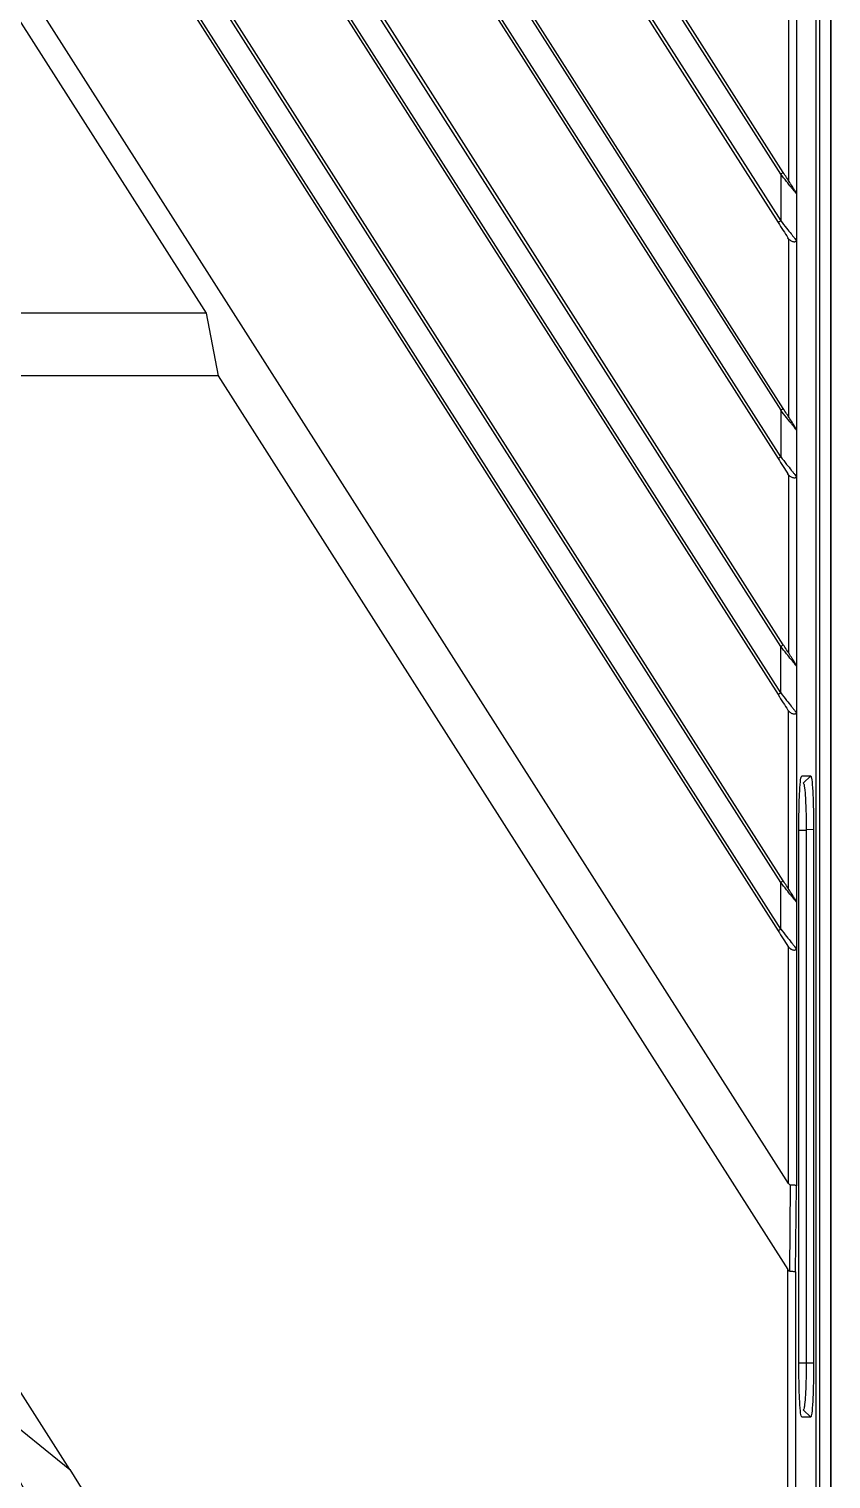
# Model space of a CAD drawing. Header units: millimetres. Extents: x 620 to 19791, y 2539 to 6969.
# Drawn here: x 17575.8 to 17627, y 3883.4 to 3976 of the extents above; entities that cross this region are included whole.
import ezdxf

# ---------------------------------------------------------------- set-up
doc = ezdxf.new("R2010")
doc.units = ezdxf.units.MM

# ---------------------------------------------------------------- blocks, each defined once
blk = doc.blocks.new('tgd')
at = {"color": 7, "linetype": 'Continuous', "lineweight": 25}
for p, q in [((18194.104, 5028.149), (18289.269, 4878.766)), ((18289.269, 4881.744), (18195.998, 5028.15)), ((18289.269, 4863.69), (18185.104, 5027.196)), ((18186.76, 5027.575), (18289.269, 4866.668)), ((18289.437, 4866.776), (18187.815, 5026.29)), ((18194.627, 5026.95), (18289.1, 4878.658)), ((18289.437, 4881.851), (18196.998, 5026.951)), ((18185.778, 5025.765), (18289.1, 4863.583)), ((18289.269, 4851.593), (18179.71, 5023.565)), ((18289.269, 4848.615), (18178.104, 5023.108)), ((18289.437, 4851.7), (18180.346, 5022.939)), ((18178.885, 5021.51), (18289.1, 4848.508)), ((18289.269, 4836.517), (18174.516, 5016.643)), ((18289.269, 4833.54), (18174.171, 5014.206)), ((18289.437, 4836.625), (18175.881, 5014.872)), ((18175.582, 5011.62), (18289.1, 4833.432)), ((18291.528, 4763.247), (18291.528, 5002.465)), ((18291.753, 5002.465), (18291.753, 4763.247)), ((18292.478, 5002.465), (18292.478, 4763.246)), ((18292.478, 4763.247), (18292.478, 5002.465)), ((18289.769, 4817.306), (18198.427, 4960.685)), ((18239.86, 4892.856), (18252.602, 4872.856)), ((18289.769, 4892.692), (18289.769, 4881.33)), ((18290.268, 4892.585), (18290.268, 4880.489)), ((18289.269, 4881.744), (18289.269, 4878.766)), ((18290.268, 4880.489), (18290.268, 4877.51)), ((18289.769, 4877.617), (18289.724, 4877.678)), ((18289.769, 4877.617), (18289.769, 4866.255)), ((18290.268, 4877.51), (18290.268, 4865.414)), ((18252.602, 4872.856), (18195.096, 4872.856)), ((18252.602, 4872.856), (18253.371, 4868.856)), ((18243.909, 4799.026), (18199.423, 4868.856)), ((18253.371, 4868.856), (18199.423, 4868.856)), ((18253.371, 4868.856), (18289.717, 4811.805)), ((18289.269, 4866.668), (18289.269, 4863.69)), ((18290.268, 4865.414), (18290.268, 4862.435)), ((18289.769, 4862.541), (18289.724, 4862.603)), ((18289.769, 4862.541), (18289.769, 4851.179)), ((18290.268, 4862.435), (18290.268, 4850.338)), ((18289.269, 4848.615), (18289.269, 4851.593)), ((18290.268, 4850.338), (18290.268, 4847.359)), ((18289.724, 4847.527), (18289.769, 4847.466)), ((18289.769, 4836.104), (18289.769, 4847.466)), ((18290.268, 4847.359), (18290.268, 4835.263)), ((18290.609, 4843.33), (18291.186, 4843.33)), ((18290.712, 4842.856), (18291.185, 4843.33)), ((18290.427, 4805.856), (18290.427, 4839.887)), ((18291.368, 4839.886), (18290.894, 4839.896)), ((18290.894, 4839.896), (18290.894, 4839.856)), ((18290.894, 4839.856), (18290.894, 4805.856)), ((18291.368, 4839.886), (18291.368, 4805.856)), ((18289.269, 4833.54), (18289.269, 4836.517)), ((18290.268, 4835.263), (18290.268, 4832.284)), ((18289.724, 4832.452), (18289.769, 4832.391)), ((18289.769, 4817.306), (18289.769, 4832.391)), ((18290.268, 4832.284), (18290.268, 4817.148)), ((18289.85, 4811.697), (18289.902, 4817.198)), ((18290.216, 4811.654), (18290.268, 4817.148)), ((18289.717, 4758.807), (18289.717, 4811.805)), ((18290.216, 4811.654), (18290.216, 4758.807)), ((18290.894, 4805.856), (18291.368, 4805.856)), ((18236.529, 4805.026), (18243.909, 4799.026)), ((18291.186, 4802.381), (18290.609, 4802.381)), ((18291.185, 4802.381), (18290.712, 4802.856))]:
    blk.add_line(p, q, dxfattribs=at)
at = {"color": 8, "linetype": 'Continuous', "lineweight": 25}
for p, q in [((18290.442, 4839.856), (18290.894, 4839.856)), ((18290.427, 4805.856), (18290.894, 4805.856))]:
    blk.add_line(p, q, dxfattribs=at)
at = {"color": 7, "linetype": 'Continuous', "lineweight": 25, "flags": 128}
for points in [[(18289.437, 4881.851), (18289.434, 4881.849), (18289.424, 4881.843), (18289.409, 4881.833), (18289.388, 4881.82), (18289.362, 4881.803), (18289.333, 4881.785), (18289.302, 4881.765), (18289.269, 4881.744)], [(18289.269, 4866.668), (18289.301, 4866.689), (18289.333, 4866.709), (18289.362, 4866.728), (18289.388, 4866.744), (18289.409, 4866.758), (18289.424, 4866.767), (18289.434, 4866.774), (18289.437, 4866.776)], [(18289.1, 4863.583), (18289.103, 4863.585), (18289.113, 4863.591), (18289.128, 4863.601), (18289.149, 4863.614), (18289.175, 4863.631), (18289.204, 4863.649), (18289.236, 4863.669), (18289.269, 4863.69)], [(18289.269, 4851.593), (18289.301, 4851.614), (18289.333, 4851.634), (18289.362, 4851.653), (18289.388, 4851.669), (18289.409, 4851.682), (18289.424, 4851.692), (18289.434, 4851.698), (18289.437, 4851.7)], [(18289.437, 4836.625), (18289.434, 4836.623), (18289.424, 4836.617), (18289.409, 4836.607), (18289.388, 4836.593), (18289.362, 4836.577), (18289.333, 4836.559), (18289.301, 4836.538), (18289.269, 4836.517)]]:
    blk.add_lwpolyline(points, dxfattribs=at)
at = {"color": 7, "linetype": 'Continuous', "lineweight": 25}
for points, knots in [([(18290.191, 4880.669), (18290.171, 4880.7), (18290.128, 4880.766), (18290.015, 4880.945), (18289.788, 4881.3), (18289.578, 4881.63), (18289.437, 4881.851)], [0, 0, 0, 0, 0.115375, 0.245988, 0.496102, 1, 1, 1, 1]), ([(18290.268, 4880.489), (18290.262, 4880.496), (18290.247, 4880.511), (18290.171, 4880.617), (18290.06, 4880.75), (18289.887, 4880.969), (18289.621, 4881.297), (18289.393, 4881.586), (18289.269, 4881.744)], [0, 0, 0, 0, 0.098019, 0.217223, 0.342927, 0.459125, 0.704362, 1, 1, 1, 1]), ([(18290.191, 4880.669), (18290.212, 4880.635), (18290.252, 4880.573), (18290.263, 4880.516), (18290.268, 4880.489)], [0, 0, 0, 0, 0.541525, 1, 1, 1, 1]), ([(18289.269, 4878.766), (18289.247, 4878.752), (18289.203, 4878.724), (18289.147, 4878.688), (18289.107, 4878.663), (18289.102, 4878.66), (18289.1, 4878.658)], [0, 0, 0, 0, 0.249998, 0.500002, 0.750001, 1, 1, 1, 1]), ([(18289.1, 4878.658), (18289.21, 4878.485), (18289.43, 4878.14), (18289.627, 4877.832), (18289.724, 4877.678)], [0, 0, 0, 0, 0.502861, 1, 1, 1, 1]), ([(18289.269, 4878.766), (18289.395, 4878.606), (18289.627, 4878.311), (18289.898, 4877.982), (18290.066, 4877.759), (18290.18, 4877.624), (18290.241, 4877.543), (18290.263, 4877.506), (18290.267, 4877.509), (18290.268, 4877.51)], [0, 0, 0, 0, 0.300139, 0.550186, 0.665066, 0.787585, 0.918971, 0.964467, 1, 1, 1, 1]), ([(18289.769, 4877.617), (18289.795, 4877.59), (18289.844, 4877.538), (18289.935, 4877.482), (18290.028, 4877.448), (18290.111, 4877.429), (18290.175, 4877.425), (18290.22, 4877.439), (18290.255, 4877.469), (18290.263, 4877.495), (18290.268, 4877.51)], [0, 0, 0, 0, 0.134899, 0.261911, 0.394646, 0.528442, 0.642516, 0.748172, 0.855386, 1, 1, 1, 1]), ([(18290.268, 4865.414), (18290.262, 4865.421), (18290.247, 4865.436), (18290.171, 4865.542), (18290.06, 4865.675), (18289.887, 4865.894), (18289.621, 4866.222), (18289.393, 4866.51), (18289.269, 4866.668)], [0, 0, 0, 0, 0.098061, 0.217258, 0.34294, 0.45913, 0.70437, 1, 1, 1, 1]), ([(18290.191, 4865.593), (18290.171, 4865.624), (18290.128, 4865.691), (18290.015, 4865.869), (18289.788, 4866.224), (18289.578, 4866.555), (18289.437, 4866.776)], [0, 0, 0, 0, 0.115374, 0.245988, 0.496102, 1, 1, 1, 1]), ([(18290.191, 4865.593), (18290.212, 4865.56), (18290.252, 4865.498), (18290.263, 4865.44), (18290.268, 4865.414)], [0, 0, 0, 0, 0.541524, 1, 1, 1, 1]), ([(18289.1, 4863.583), (18289.21, 4863.41), (18289.43, 4863.065), (18289.627, 4862.756), (18289.724, 4862.603)], [0, 0, 0, 0, 0.502862, 1, 1, 1, 1]), ([(18289.269, 4863.69), (18289.396, 4863.529), (18289.628, 4863.234), (18289.899, 4862.905), (18290.067, 4862.684), (18290.18, 4862.548), (18290.241, 4862.468), (18290.263, 4862.43), (18290.267, 4862.433), (18290.268, 4862.435)], [0, 0, 0, 0, 0.30207, 0.550671, 0.66567, 0.787576, 0.918981, 0.964421, 1, 1, 1, 1]), ([(18289.769, 4862.541), (18289.795, 4862.514), (18289.844, 4862.462), (18289.935, 4862.406), (18290.028, 4862.372), (18290.111, 4862.354), (18290.175, 4862.35), (18290.22, 4862.363), (18290.255, 4862.394), (18290.263, 4862.42), (18290.268, 4862.435)], [0, 0, 0, 0, 0.134898, 0.261911, 0.394646, 0.528442, 0.642515, 0.748171, 0.855386, 1, 1, 1, 1]), ([(18290.268, 4850.338), (18290.262, 4850.345), (18290.247, 4850.361), (18290.171, 4850.467), (18290.06, 4850.599), (18289.887, 4850.818), (18289.621, 4851.146), (18289.393, 4851.435), (18289.269, 4851.593)], [0, 0, 0, 0, 0.098061, 0.217259, 0.342941, 0.45913, 0.704371, 1, 1, 1, 1]), ([(18290.191, 4850.518), (18290.171, 4850.549), (18290.128, 4850.616), (18290.015, 4850.794), (18289.788, 4851.149), (18289.578, 4851.479), (18289.437, 4851.7)], [0, 0, 0, 0, 0.115374, 0.245988, 0.496101, 1, 1, 1, 1]), ([(18290.191, 4850.518), (18290.212, 4850.484), (18290.252, 4850.423), (18290.263, 4850.365), (18290.268, 4850.338)], [0, 0, 0, 0, 0.541523, 1, 1, 1, 1]), ([(18289.269, 4848.615), (18289.246, 4848.601), (18289.202, 4848.573), (18289.146, 4848.537), (18289.107, 4848.512), (18289.102, 4848.509), (18289.1, 4848.508)], [0, 0, 0, 0, 0.250003, 0.500008, 0.750006, 1, 1, 1, 1]), ([(18289.1, 4848.508), (18289.21, 4848.334), (18289.43, 4847.99), (18289.627, 4847.681), (18289.724, 4847.527)], [0, 0, 0, 0, 0.502862, 1, 1, 1, 1]), ([(18289.269, 4848.615), (18289.396, 4848.453), (18289.628, 4848.159), (18289.899, 4847.83), (18290.067, 4847.608), (18290.18, 4847.473), (18290.241, 4847.393), (18290.263, 4847.355), (18290.267, 4847.358), (18290.268, 4847.359)], [0, 0, 0, 0, 0.302069, 0.550671, 0.66567, 0.787575, 0.918981, 0.964421, 1, 1, 1, 1]), ([(18289.769, 4847.466), (18289.795, 4847.439), (18289.844, 4847.387), (18289.935, 4847.331), (18290.028, 4847.297), (18290.111, 4847.278), (18290.175, 4847.274), (18290.22, 4847.288), (18290.255, 4847.318), (18290.263, 4847.344), (18290.268, 4847.359)], [0, 0, 0, 0, 0.134901, 0.261912, 0.394646, 0.528442, 0.642516, 0.748172, 0.855387, 1, 1, 1, 1]), ([(18290.427, 4839.887), (18290.43, 4840.333), (18290.436, 4841.236), (18290.478, 4842.385), (18290.539, 4843.174), (18290.586, 4843.278), (18290.609, 4843.33)], [0, 0, 0, 0, 0.2468621, 0.5001337, 0.7533733, 1, 1, 1, 1]), ([(18291.186, 4843.33), (18291.209, 4843.278), (18291.256, 4843.174), (18291.317, 4842.385), (18291.359, 4841.236), (18291.365, 4840.332), (18291.368, 4839.886)], [0, 0, 0, 0, 0.246811, 0.500028, 0.753291, 1, 1, 1, 1]), ([(18290.712, 4842.856), (18290.728, 4842.836), (18290.749, 4842.811), (18290.795, 4842.582), (18290.83, 4842.213), (18290.862, 4841.595), (18290.889, 4840.887), (18290.892, 4840.291), (18290.894, 4839.896)], [0, 0, 0, 0, 0.171806, 0.22363, 0.479535, 0.618902, 0.74668, 1, 1, 1, 1]), ([(18290.268, 4835.263), (18290.262, 4835.27), (18290.247, 4835.285), (18290.171, 4835.391), (18290.06, 4835.524), (18289.887, 4835.743), (18289.621, 4836.071), (18289.393, 4836.36), (18289.269, 4836.517)], [0, 0, 0, 0, 0.098066, 0.217262, 0.342944, 0.459133, 0.704371, 1, 1, 1, 1]), ([(18290.191, 4835.442), (18290.171, 4835.474), (18290.128, 4835.54), (18290.015, 4835.718), (18289.788, 4836.074), (18289.578, 4836.404), (18289.437, 4836.625)], [0, 0, 0, 0, 0.115375, 0.245988, 0.496102, 1, 1, 1, 1]), ([(18290.191, 4835.442), (18290.212, 4835.409), (18290.252, 4835.347), (18290.263, 4835.289), (18290.268, 4835.263)], [0, 0, 0, 0, 0.541501, 1, 1, 1, 1]), ([(18289.269, 4833.54), (18289.246, 4833.525), (18289.202, 4833.497), (18289.146, 4833.462), (18289.107, 4833.437), (18289.102, 4833.434), (18289.1, 4833.432)], [0, 0, 0, 0, 0.250004, 0.5000048, 0.750004, 1, 1, 1, 1]), ([(18289.1, 4833.432), (18289.21, 4833.259), (18289.43, 4832.914), (18289.627, 4832.605), (18289.724, 4832.452)], [0, 0, 0, 0, 0.50286, 1, 1, 1, 1]), ([(18289.269, 4833.54), (18289.396, 4833.378), (18289.628, 4833.084), (18289.899, 4832.754), (18290.067, 4832.533), (18290.18, 4832.397), (18290.241, 4832.317), (18290.264, 4832.279), (18290.267, 4832.282), (18290.268, 4832.284)], [0, 0, 0, 0, 0.302013, 0.550517, 0.665494, 0.787379, 0.918829, 0.96437, 1, 1, 1, 1]), ([(18289.769, 4832.391), (18289.807, 4832.353), (18289.864, 4832.296), (18289.956, 4832.247), (18290.033, 4832.218), (18290.114, 4832.202), (18290.198, 4832.203), (18290.246, 4832.227), (18290.264, 4832.253), (18290.267, 4832.275), (18290.268, 4832.284)], [0, 0, 0, 0, 0.194221, 0.291327, 0.391312, 0.523931, 0.662944, 0.859307, 0.945989, 1, 1, 1, 1]), ([(18289.769, 4817.306), (18289.786, 4817.28), (18289.811, 4817.241), (18289.86, 4817.204), (18289.888, 4817.2), (18289.902, 4817.198)], [0, 0, 0, 0, 0.515812, 0.76529, 1, 1, 1, 1]), ([(18290.268, 4817.148), (18290.261, 4817.154), (18290.247, 4817.167), (18290.168, 4817.183), (18290.052, 4817.192), (18289.951, 4817.196), (18289.902, 4817.198)], [0, 0, 0, 0, 0.244945, 0.484113, 0.750663, 1, 1, 1, 1]), ([(18289.85, 4811.697), (18289.836, 4811.699), (18289.808, 4811.703), (18289.758, 4811.74), (18289.734, 4811.779), (18289.717, 4811.805)], [0, 0, 0, 0, 0.234672, 0.484222, 1, 1, 1, 1]), ([(18289.85, 4811.697), (18289.888, 4811.695), (18289.972, 4811.693), (18290.086, 4811.684), (18290.186, 4811.671), (18290.206, 4811.66), (18290.216, 4811.654)], [0, 0, 0, 0, 0.1944, 0.425907, 0.694475, 1, 1, 1, 1]), ([(18290.609, 4802.381), (18290.586, 4802.434), (18290.538, 4802.539), (18290.477, 4803.337), (18290.436, 4804.498), (18290.43, 4805.407), (18290.427, 4805.856)], [0, 0, 0, 0, 0.246559, 0.499969, 0.753377, 1, 1, 1, 1]), ([(18290.894, 4805.856), (18290.894, 4805.649), (18290.894, 4805.249), (18290.883, 4804.672), (18290.863, 4804.129), (18290.831, 4803.536), (18290.801, 4803.193), (18290.773, 4803.021), (18290.75, 4802.9), (18290.728, 4802.875), (18290.712, 4802.856)], [0, 0, 0, 0, 0.131295, 0.254607, 0.383513, 0.523418, 0.751503, 0.77844, 0.828911, 1, 1, 1, 1]), ([(18291.368, 4805.856), (18291.365, 4805.407), (18291.359, 4804.498), (18291.318, 4803.337), (18291.257, 4802.539), (18291.209, 4802.434), (18291.186, 4802.381)], [0, 0, 0, 0, 0.246605, 0.49998, 0.753354, 1, 1, 1, 1]), ([(18257.133, 4757.609), (18257.004, 4759.047), (18256.749, 4761.894), (18255.751, 4766.106), (18254.506, 4770.208), (18253.02, 4774.244), (18251.355, 4778.215), (18249.251, 4782.747), (18246.613, 4787.942), (18243.47, 4793.626), (18240.087, 4799.369), (18237.739, 4803.103), (18236.529, 4805.026)], [0, 0, 0, 0, 0.082893, 0.164199, 0.248341, 0.329369, 0.411417, 0.49587, 0.616703, 0.746397, 0.869316, 1, 1, 1, 1]), ([(18243.909, 4799.026), (18245.396, 4796.654), (18248.266, 4792.076), (18252.28, 4785.115), (18255.947, 4778.217), (18258.709, 4772.321), (18260.635, 4767.611), (18261.926, 4764.053), (18263.002, 4760.554), (18263.771, 4757.373), (18264.253, 4754.626), (18264.512, 4752.227), (18264.59, 4749.432), (18264.335, 4746.788), (18263.733, 4744.369), (18263.223, 4743.194), (18262.967, 4742.606)], [0, 0, 0, 0, 0.136796, 0.26403, 0.392617, 0.518444, 0.581994, 0.641239, 0.703307, 0.760788, 0.801048, 0.839503, 0.87864, 0.937501, 0.968675, 1, 1, 1, 1])]:
    blk.add_open_spline(points, degree=3, knots=knots, dxfattribs=at)
blk = doc.blocks.new('*U206')
blk.add_blockref('tgd', (-18292.478, -4886.103))
blk = doc.blocks.new('*U207')
at = {"color": 0, "linetype": 'ByBlock', "lineweight": -2, "transparency": 16777216}
blk.add_blockref('*U206', (0, 0), dxfattribs=at)

msp = doc.modelspace()

# ---------------------------------------------------------------- block references
msp.add_blockref('*U207', (17626.96016, 3971.06063))

doc.saveas('drawing.dxf')
